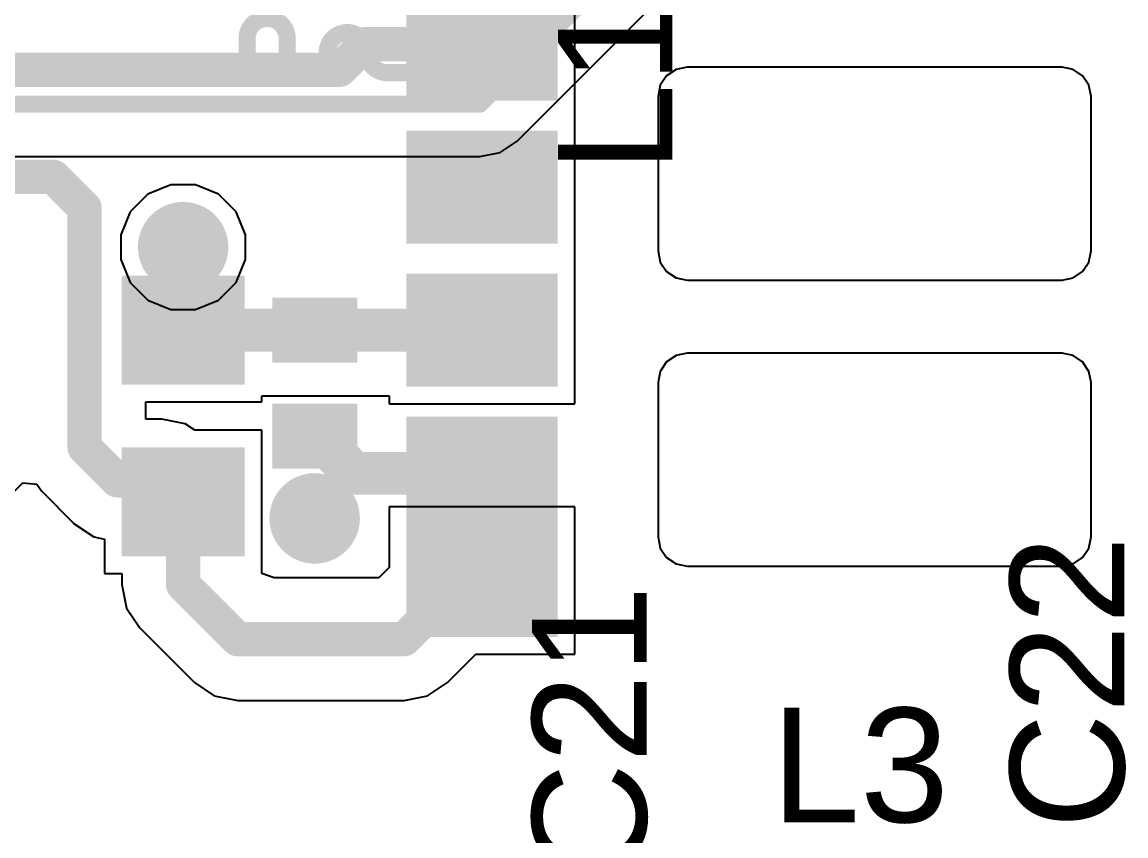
# Model space of a CAD drawing. Header units: millimetres. Extents: x 0 to 172, y 0 to 138.
# Drawn here: x 141.22 to 151.02, y 45.47 to 52.7 of the extents above; entities that cross this region are included whole.
import ezdxf

# ---------------------------------------------------------------- set-up
doc = ezdxf.new("R2010")
doc.units = ezdxf.units.MM
for name, color, linetype in [('BottomLayer', 5, 'Continuous'), ('BottomPaste', 16, 'Continuous'), ('BottomSolder', 6, 'Continuous'), ('TopLayer', 1, 'Continuous'), ('TopOverlay', 2, 'Continuous'), ('TopSolder', 216, 'Continuous'), ('ViaHoleLayer', 16, 'Continuous')]:
    doc.layers.add(name, color=color, linetype=linetype)
doc.styles.add('Arial', font='', dxfattribs={"height": 0.2})
doc.styles.get('Arial').set_extended_font_data('Arial')

# ---------------------------------------------------------------- blocks, each defined once
blk = doc.blocks.new('R___0603_B_115')
at = {"layer": 'BottomLayer'}
for points in [[(-1.143, -0.4445), (-1.143, 0.4445), (-0.381, 0.4445), (-0.381, -0.4445)], [(0.381, -0.4445), (0.381, 0.4445), (1.143, 0.4445), (1.143, -0.4445)]]:
    blk.add_hatch(color=5, dxfattribs=at).paths.add_polyline_path(points)
at = {"layer": 'BottomPaste'}
for points in [[(-1.143, -0.4445), (-1.143, 0.4445), (-0.381, 0.4445), (-0.381, -0.4445)], [(0.381, -0.4445), (0.381, 0.4445), (1.143, 0.4445), (1.143, -0.4445)]]:
    blk.add_hatch(color=16, dxfattribs=at).paths.add_polyline_path(points)
at = {"layer": 'BottomSolder'}
for points in [[(-1.2446, -0.5461), (-1.2446, 0.5461), (-0.2794, 0.5461), (-0.2794, -0.5461)], [(0.2794, -0.5461), (0.2794, 0.5461), (1.2446, 0.5461), (1.2446, -0.5461)]]:
    blk.add_hatch(color=6, dxfattribs=at).paths.add_polyline_path(points)
blk = doc.blocks.new('XKNANO_113_B_263')
at = {"layer": 'BottomLayer'}
for points in [[(-2.69, -6.17), (-1.89, -6.17), (-1.89, -7.31), (-2.69, -7.31)], [(-1.42, -6.17), (-0.62, -6.17), (-0.62, -7.31), (-1.42, -7.31)], [(-0.15, -6.17), (0.65, -6.17), (0.65, -7.31), (-0.15, -7.31)], [(1.12, -6.17), (1.92, -6.17), (1.92, -7.31), (1.12, -7.31)], [(2.07, -6.17), (2.87, -6.17), (2.87, -7.31), (2.07, -7.31)]]:
    blk.add_hatch(color=5, dxfattribs=at).paths.add_polyline_path(points)
at = {"layer": 'BottomPaste'}
for points in [[(-2.69, -6.17), (-1.89, -6.17), (-1.89, -7.31), (-2.69, -7.31)], [(-1.42, -6.17), (-0.62, -6.17), (-0.62, -7.31), (-1.42, -7.31)], [(-0.15, -6.17), (0.65, -6.17), (0.65, -7.31), (-0.15, -7.31)], [(1.12, -6.17), (1.92, -6.17), (1.92, -7.31), (1.12, -7.31)], [(2.07, -6.17), (2.87, -6.17), (2.87, -7.31), (2.07, -7.31)]]:
    blk.add_hatch(color=16, dxfattribs=at).paths.add_polyline_path(points)
at = {"layer": 'BottomSolder'}
for points in [[(-2.7916, -6.0684), (-1.7884, -6.0684), (-1.7884, -7.4116), (-2.7916, -7.4116)], [(-1.5216, -6.0684), (-0.5184, -6.0684), (-0.5184, -7.4116), (-1.5216, -7.4116)], [(-0.2516, -6.0684), (0.7516, -6.0684), (0.7516, -7.4116), (-0.2516, -7.4116)], [(1.0184, -6.0684), (2.0216, -6.0684), (2.0216, -7.4116), (1.0184, -7.4116)], [(1.9684, -6.0684), (2.9716, -6.0684), (2.9716, -7.4116), (1.9684, -7.4116)]]:
    blk.add_hatch(color=6, dxfattribs=at).paths.add_polyline_path(points)
blk = doc.blocks.new('C___0402_B_354')
at = {"layer": 'BottomLayer'}
for points in [[(-0.2413, 0.3175), (-0.2413, -0.3175), (-0.6985, -0.3175), (-0.6985, 0.3175)], [(0.6985, 0.3175), (0.6985, -0.3175), (0.2413, -0.3175), (0.2413, 0.3175)]]:
    blk.add_hatch(color=5, dxfattribs=at).paths.add_polyline_path(points)
at = {"layer": 'BottomPaste'}
for points in [[(-0.2413, 0.3175), (-0.2413, -0.3175), (-0.6985, -0.3175), (-0.6985, 0.3175)], [(0.6985, 0.3175), (0.6985, -0.3175), (0.2413, -0.3175), (0.2413, 0.3175)]]:
    blk.add_hatch(color=16, dxfattribs=at).paths.add_polyline_path(points)
at = {"layer": 'BottomSolder'}
for points in [[(-0.1813, 0.3775), (-0.1813, -0.3775), (-0.7585, -0.3775), (-0.7585, 0.3775)], [(0.7585, 0.3775), (0.7585, -0.3775), (0.1813, -0.3775), (0.1813, 0.3775)]]:
    blk.add_hatch(color=6, dxfattribs=at).paths.add_polyline_path(points)

msp = doc.modelspace()

# ---------------------------------------------------------------- hatches: boundary and pattern name
at = {"layer": 'BottomLayer'}
h = msp.add_hatch(color=5, dxfattribs=at)
edge = h.paths.add_edge_path()
edge.add_arc((142.6464, 50.6984), 0.3, 0, 360)
h = msp.add_hatch(color=5, dxfattribs=at)
edge = h.paths.add_edge_path()
edge.add_arc((143.8142, 48.2906), 0.3, 0, 360)
at = {"layer": 'BottomSolder'}
h = msp.add_hatch(color=6, dxfattribs=at)
edge = h.paths.add_edge_path()
edge.add_arc((142.6464, 50.6984), 0.4016, 0, 360)
h = msp.add_hatch(color=6, dxfattribs=at)
edge = h.paths.add_edge_path()
edge.add_arc((143.8142, 48.2906), 0.4016, 0, 360)
at = {"layer": 'TopLayer'}
h = msp.add_hatch(color=1, dxfattribs=at)
edge = h.paths.add_edge_path()
edge.add_arc((142.6464, 50.6984), 0.3, 0, 360)
h = msp.add_hatch(color=1, dxfattribs=at)
edge = h.paths.add_edge_path()
edge.add_arc((143.8142, 48.2906), 0.3, 0, 360)
at = {"layer": 'TopSolder'}
h = msp.add_hatch(color=216, dxfattribs=at)
edge = h.paths.add_edge_path()
edge.add_arc((142.6464, 50.6984), 0.4016, 0, 360)
h = msp.add_hatch(color=216, dxfattribs=at)
edge = h.paths.add_edge_path()
edge.add_arc((143.8142, 48.2906), 0.4016, 0, 360)
at = {"layer": 'ViaHoleLayer'}
h = msp.add_hatch(color=16, dxfattribs=at)
edge = h.paths.add_edge_path()
edge.add_arc((142.6464, 50.6984), 0.15, 0, 360)
h = msp.add_hatch(color=16, dxfattribs=at)
edge = h.paths.add_edge_path()
edge.add_arc((143.8142, 48.2906), 0.15, 0, 360)

# ---------------------------------------------------------------- linework, layer by layer
at = {"layer": 'BottomLayer'}
for p, q in [((146.1248, 51.8466), (146.1248, 53.2268)), ((147.0232, 52.2763), (146.9392, 52.2201)), ((147.1223, 52.296), (147.0232, 52.2763)), ((150.4497, 52.296), (147.1223, 52.296)), ((150.5488, 52.2763), (150.4497, 52.296)), ((150.6328, 52.2201), (150.5488, 52.2763)), ((146.9392, 52.2201), (146.883, 52.1361)), ((150.689, 52.1361), (150.6328, 52.2201)), ((146.883, 52.1361), (146.8633, 52.037)), ((150.7087, 52.037), (150.689, 52.1361)), ((146.8633, 52.037), (146.8633, 50.6654)), ((150.7087, 50.6654), (150.7087, 52.037)), ((146.1248, 50.5766), (146.1248, 51.8466)), ((146.1248, 49.3066), (146.1248, 50.5766)), ((146.8633, 50.6654), (146.883, 50.5663)), ((150.689, 50.5663), (150.7087, 50.6654)), ((146.883, 50.5663), (146.9392, 50.4823)), ((146.9392, 50.4823), (147.0232, 50.4261)), ((150.5488, 50.4261), (150.6328, 50.4823)), ((150.6328, 50.4823), (150.689, 50.5663)), ((147.0232, 50.4261), (147.1223, 50.4064)), ((147.1223, 50.4064), (150.4497, 50.4064)), ((150.4497, 50.4064), (150.5488, 50.4261)), ((147.0232, 49.7363), (146.9392, 49.6801)), ((147.1223, 49.756), (147.0232, 49.7363)), ((150.4497, 49.756), (147.1223, 49.756)), ((150.5488, 49.7363), (150.4497, 49.756)), ((150.6328, 49.6801), (150.5488, 49.7363)), ((146.883, 49.5961), (146.8633, 49.497)), ((146.9392, 49.6801), (146.883, 49.5961)), ((150.689, 49.5961), (150.6328, 49.6801)), ((150.7087, 49.497), (150.689, 49.5961)), ((146.8633, 49.497), (146.8633, 48.1254)), ((150.7087, 48.1254), (150.7087, 49.497)), ((142.3156, 49.1721), (142.3156, 49.3268)), ((142.3156, 49.3268), (143.3449, 49.3268)), ((143.3449, 49.3268), (143.3449, 49.3785)), ((143.3449, 49.3785), (143.8118, 49.3785)), ((143.8118, 49.3785), (143.8148, 49.3779)), ((143.8148, 49.3779), (144.4768, 49.3779)), ((144.4768, 49.3779), (144.4768, 49.3066)), ((144.4768, 49.3066), (146.1248, 49.3066)), ((142.4559, 49.1721), (142.3156, 49.1721)), ((142.664, 49.1308), (142.4559, 49.1721)), ((142.7508, 49.0728), (142.664, 49.1308)), ((143.3449, 49.0728), (142.7508, 49.0728)), ((143.3449, 47.8028), (143.3449, 49.0728)), ((140.8593, 48.2437), (141.2215, 48.606)), ((141.2215, 48.606), (141.3479, 48.5935)), ((141.3479, 48.5935), (141.3872, 48.5347)), ((141.3872, 48.5347), (141.6782, 48.2437)), ((146.1248, 48.3946), (144.4768, 48.3946)), ((144.4768, 48.3946), (144.4768, 47.8557)), ((146.1248, 47.0866), (146.1248, 48.3946)), ((141.6782, 48.2437), (141.8546, 48.1258)), ((141.8546, 48.1258), (141.9479, 48.1073)), ((146.8633, 48.1254), (146.883, 48.0263)), ((150.689, 48.0263), (150.7087, 48.1254)), ((141.9479, 48.1073), (141.9479, 47.8028)), ((146.883, 48.0263), (146.9392, 47.9423)), ((150.6328, 47.9423), (150.689, 48.0263)), ((146.9392, 47.9423), (147.0232, 47.8861)), ((150.5488, 47.8861), (150.6328, 47.9423)), ((144.4768, 47.8557), (144.3834, 47.7623)), ((147.0232, 47.8861), (147.1223, 47.8664)), ((147.1223, 47.8664), (150.4497, 47.8664)), ((150.4497, 47.8664), (150.5488, 47.8861)), ((141.9479, 47.8028), (142.1026, 47.8028)), ((142.1026, 47.8028), (142.1026, 47.7031)), ((143.4551, 47.7623), (143.3449, 47.8028)), ((144.3834, 47.7623), (143.4551, 47.7623)), ((142.1026, 47.7031), (142.1439, 47.495)), ((142.1439, 47.495), (142.2618, 47.3185)), ((142.2618, 47.3185), (142.7465, 46.8339)), ((144.9932, 46.8339), (145.2459, 47.0866)), ((145.2459, 47.0866), (146.1248, 47.0866)), ((142.7465, 46.8339), (142.9229, 46.716)), ((144.8168, 46.716), (144.9932, 46.8339)), ((142.9229, 46.716), (143.1311, 46.6746)), ((143.1311, 46.6746), (144.6086, 46.6746)), ((144.6086, 46.6746), (144.8168, 46.716))]:
    msp.add_line(p, q, dxfattribs=at)
for points, const_width in [([(144.0355, 52.2732), (144.2629, 52.5006)], 0.3048), ([(144.2629, 52.5006), (145.3008, 52.5006)], 0.3048), ([(139.8724, 52.2732), (144.0355, 52.2732)], 0.3048), ([(140.9342, 51.3232), (141.4941, 51.3232)], 0.3048), ([(141.4941, 51.3232), (141.7718, 51.0456)], 0.3048), ([(141.7718, 48.9193), (141.7718, 51.0456)], 0.3048), ([(142.6464, 49.9618), (142.6464, 50.6984)], 0.381), ([(142.6464, 49.9618), (142.647, 49.9612)], 0.381), ([(142.647, 49.9612), (143.8142, 49.9612)], 0.381), ([(143.8142, 49.9612), (143.8148, 49.9606)], 0.381), ([(143.8148, 49.9606), (145.3008, 49.9606)], 0.381), ([(143.8148, 49.0208), (143.9037, 49.0208)], 0.381), ([(143.9037, 49.0208), (143.9418, 48.9827)], 0.381), ([(143.9418, 48.9138), (143.9418, 48.9827)], 0.381), ([(143.9418, 48.9138), (144.165, 48.6906)], 0.381), ([(141.7718, 48.9193), (142.0628, 48.6283)], 0.3048), ([(144.165, 48.6906), (145.3008, 48.6906)], 0.381), ([(142.0628, 48.6283), (142.4559, 48.6283)], 0.3048), ([(142.4559, 48.6283), (142.6464, 48.4378)], 0.3048), ([(142.6464, 47.7031), (142.6464, 48.4378)], 0.3048), ([(142.6464, 47.7031), (143.1311, 47.2184)], 0.3048), ([(144.6086, 47.2184), (145.1308, 47.7406)], 0.3048), ([(145.1308, 47.7406), (145.3008, 47.7406)], 0.3048), ([(143.1311, 47.2184), (144.6086, 47.2184)], 0.3048)]:
    msp.add_lwpolyline(points, dxfattribs=dict(at, const_width=const_width))
for points, const_width in [([(144.1867, 52.5006, 1), (144.3391, 52.5006, 1)], 0.1524), ([(144.1867, 52.5006, 1), (144.3391, 52.5006, 1)], 0.1524), ([(145.2246, 52.5006, 1), (145.377, 52.5006, 1)], 0.1524), ([(143.9593, 52.2732, 1), (144.1117, 52.2732, 1)], 0.1524), ([(143.9593, 52.2732, 1), (144.1117, 52.2732, 1)], 0.1524), ([(141.4179, 51.3232, 1), (141.5703, 51.3232, 1)], 0.1524), ([(141.4179, 51.3232, 1), (141.5703, 51.3232, 1)], 0.1524), ([(141.6956, 51.0456, 1), (141.848, 51.0456, 1)], 0.1524), ([(141.6956, 51.0456, 1), (141.848, 51.0456, 1)], 0.1524), ([(142.5512, 50.6984, 1), (142.7416, 50.6984, 1)], 0.1905), ([(142.5512, 49.9618, 1), (142.7416, 49.9618, 1)], 0.1905), ([(142.5512, 49.9618, 1), (142.7416, 49.9618, 1)], 0.1905), ([(142.5517, 49.9612, 1), (142.7422, 49.9612, 1)], 0.1905), ([(142.5517, 49.9612, 1), (142.7422, 49.9612, 1)], 0.1905), ([(143.719, 49.9612, 1), (143.9095, 49.9612, 1)], 0.1905), ([(143.719, 49.9612, 1), (143.9095, 49.9612, 1)], 0.1905), ([(143.7195, 49.9606, 1), (143.9101, 49.9606, 1)], 0.1905), ([(143.7195, 49.9606, 1), (143.9101, 49.9606, 1)], 0.1905), ([(145.2055, 49.9606, 1), (145.396, 49.9606, 1)], 0.1905), ([(143.7195, 49.0208, 1), (143.9101, 49.0208, 1)], 0.1905), ([(143.8084, 49.0208, 1), (143.999, 49.0208, 1)], 0.1905), ([(143.8084, 49.0208, 1), (143.999, 49.0208, 1)], 0.1905), ([(143.8466, 48.9827, 1), (144.037, 48.9827, 1)], 0.1905), ([(143.8466, 48.9827, 1), (144.037, 48.9827, 1)], 0.1905), ([(143.8466, 48.9138, 1), (144.037, 48.9138, 1)], 0.1905), ([(143.8466, 48.9138, 1), (144.037, 48.9138, 1)], 0.1905), ([(141.6956, 48.9193, 1), (141.848, 48.9193, 1)], 0.1524), ([(141.6956, 48.9193, 1), (141.848, 48.9193, 1)], 0.1524), ([(144.0697, 48.6906, 1), (144.2602, 48.6906, 1)], 0.1905), ([(144.0697, 48.6906, 1), (144.2602, 48.6906, 1)], 0.1905), ([(145.2055, 48.6906, 1), (145.396, 48.6906, 1)], 0.1905), ([(141.9866, 48.6283, 1), (142.139, 48.6283, 1)], 0.1524), ([(141.9866, 48.6283, 1), (142.139, 48.6283, 1)], 0.1524), ([(142.3797, 48.6283, 1), (142.5321, 48.6283, 1)], 0.1524), ([(142.3797, 48.6283, 1), (142.5321, 48.6283, 1)], 0.1524), ([(142.5702, 48.4378, 1), (142.7226, 48.4378, 1)], 0.1524), ([(142.5702, 48.4378, 1), (142.7226, 48.4378, 1)], 0.1524), ([(142.5702, 47.7031, 1), (142.7226, 47.7031, 1)], 0.1524), ([(142.5702, 47.7031, 1), (142.7226, 47.7031, 1)], 0.1524), ([(145.0546, 47.7406, 1), (145.207, 47.7406, 1)], 0.1524), ([(145.0546, 47.7406, 1), (145.207, 47.7406, 1)], 0.1524), ([(145.2246, 47.7406, 1), (145.377, 47.7406, 1)], 0.1524), ([(143.0549, 47.2184, 1), (143.2073, 47.2184, 1)], 0.1524), ([(143.0549, 47.2184, 1), (143.2073, 47.2184, 1)], 0.1524), ([(144.5324, 47.2184, 1), (144.6848, 47.2184, 1)], 0.1524), ([(144.5324, 47.2184, 1), (144.6848, 47.2184, 1)], 0.1524)]:
    msp.add_lwpolyline(points, format="xyb", close=True, dxfattribs=dict(at, const_width=const_width))
at = {"layer": 'TopLayer'}
for p, q in [((145.6111, 51.6388), (146.9257, 52.9534)), ((147.0232, 52.2763), (146.9392, 52.2201)), ((147.1223, 52.296), (147.0232, 52.2763)), ((150.4497, 52.296), (147.1223, 52.296)), ((150.5488, 52.2763), (150.4497, 52.296)), ((150.6328, 52.2201), (150.5488, 52.2763)), ((146.9392, 52.2201), (146.883, 52.1361)), ((150.689, 52.1361), (150.6328, 52.2201)), ((146.883, 52.1361), (146.8633, 52.037)), ((150.7087, 52.037), (150.689, 52.1361)), ((146.8633, 52.037), (146.8633, 50.6654)), ((150.7087, 50.6654), (150.7087, 52.037)), ((145.4599, 51.5377), (145.6111, 51.6388)), ((128.1404, 51.5022), (145.2815, 51.5022)), ((145.2815, 51.5022), (145.4599, 51.5377)), ((142.3326, 51.1681), (142.1767, 51.0122)), ((142.5362, 51.2524), (142.3326, 51.1681)), ((142.7566, 51.2524), (142.5362, 51.2524)), ((142.9602, 51.1681), (142.7566, 51.2524)), ((143.1161, 51.0122), (142.9602, 51.1681)), ((142.1767, 51.0122), (142.0924, 50.8086)), ((143.2004, 50.8086), (143.1161, 51.0122)), ((142.0924, 50.8086), (142.0924, 50.5882)), ((143.2004, 50.5882), (143.2004, 50.8086)), ((142.0924, 50.5882), (142.1767, 50.3846)), ((143.1161, 50.3846), (143.2004, 50.5882)), ((146.8633, 50.6654), (146.883, 50.5663)), ((150.689, 50.5663), (150.7087, 50.6654)), ((146.883, 50.5663), (146.9392, 50.4823)), ((146.9392, 50.4823), (147.0232, 50.4261)), ((150.5488, 50.4261), (150.6328, 50.4823)), ((150.6328, 50.4823), (150.689, 50.5663)), ((142.1767, 50.3846), (142.3326, 50.2287)), ((142.9602, 50.2287), (143.1161, 50.3846)), ((147.0232, 50.4261), (147.1223, 50.4064)), ((147.1223, 50.4064), (150.4497, 50.4064)), ((150.4497, 50.4064), (150.5488, 50.4261)), ((142.3326, 50.2287), (142.5362, 50.1444)), ((142.7566, 50.1444), (142.9602, 50.2287)), ((142.5362, 50.1444), (142.7566, 50.1444)), ((147.0232, 49.7363), (146.9392, 49.6801)), ((147.1223, 49.756), (147.0232, 49.7363)), ((150.4497, 49.756), (147.1223, 49.756)), ((150.5488, 49.7363), (150.4497, 49.756)), ((150.6328, 49.6801), (150.5488, 49.7363)), ((146.883, 49.5961), (146.8633, 49.497)), ((146.9392, 49.6801), (146.883, 49.5961)), ((150.689, 49.5961), (150.6328, 49.6801)), ((150.7087, 49.497), (150.689, 49.5961)), ((146.8633, 49.497), (146.8633, 48.1254)), ((150.7087, 48.1254), (150.7087, 49.497)), ((146.8633, 48.1254), (146.883, 48.0263)), ((150.689, 48.0263), (150.7087, 48.1254)), ((146.883, 48.0263), (146.9392, 47.9423)), ((150.6328, 47.9423), (150.689, 48.0263)), ((146.9392, 47.9423), (147.0232, 47.8861)), ((150.5488, 47.8861), (150.6328, 47.9423)), ((147.0232, 47.8861), (147.1223, 47.8664)), ((147.1223, 47.8664), (150.4497, 47.8664)), ((150.4497, 47.8664), (150.5488, 47.8861))]:
    msp.add_line(p, q, dxfattribs=at)
at = {"layer": 'TopLayer', "const_width": 0.1524}
for points in [[(145.1657, 52.2478), (146.3167, 53.3988)], [(145.2815, 51.9684), (146.5961, 53.283)], [(143.2142, 52.4256), (143.2142, 52.5523)], [(143.5698, 52.4256), (143.5698, 52.5523)], [(143.9254, 52.4256), (143.9254, 52.4256)], [(144.281, 52.4256), (144.281, 52.4256)], [(128.2562, 52.2478), (142.9602, 52.2478)], [(142.9602, 52.2478), (143.0364, 52.2478)], [(144.4588, 52.2478), (144.8315, 52.2478)], [(144.8315, 52.2478), (145.1657, 52.2478)], [(128.1404, 51.9684), (145.2815, 51.9684)]]:
    msp.add_lwpolyline(points, dxfattribs=at)
for points in [[(143.2142, 52.5523, -1), (143.5698, 52.5523)], [(143.9254, 52.4256, -1), (144.281, 52.4256)], [(143.2142, 52.4256, -0.414214), (143.0364, 52.2478)], [(143.9254, 52.4256, -1), (143.5698, 52.4256)], [(144.4588, 52.2478, -0.414214), (144.281, 52.4256)]]:
    msp.add_lwpolyline(points, format="xyb", dxfattribs=at)
at = {"layer": 'TopLayer', "const_width": 0.0762}
for points in [[(143.1761, 52.5523, 1), (143.2523, 52.5523, 1)], [(143.1761, 52.5523, 1), (143.2523, 52.5523, 1)], [(143.5317, 52.5523, 1), (143.6079, 52.5523, 1)], [(143.5317, 52.5523, 1), (143.6079, 52.5523, 1)], [(143.1761, 52.4256, 1), (143.2523, 52.4256, 1)], [(143.1761, 52.4256, 1), (143.2523, 52.4256, 1)], [(143.5317, 52.4256, 1), (143.6079, 52.4256, 1)], [(143.5317, 52.4256, 1), (143.6079, 52.4256, 1)], [(143.8873, 52.4256, 1), (143.9635, 52.4256, 1)], [(143.8873, 52.4256, 1), (143.9635, 52.4256, 1)], [(143.8873, 52.4256, 1), (143.9635, 52.4256, 1)], [(143.8873, 52.4256, 1), (143.9635, 52.4256, 1)], [(144.2429, 52.4256, 1), (144.3191, 52.4256, 1)], [(144.2429, 52.4256, 1), (144.3191, 52.4256, 1)], [(144.2429, 52.4256, 1), (144.3191, 52.4256, 1)], [(144.2429, 52.4256, 1), (144.3191, 52.4256, 1)], [(142.9221, 52.2478, 1), (142.9983, 52.2478, 1)], [(142.9221, 52.2478, 1), (142.9983, 52.2478, 1)], [(142.9983, 52.2478, 1), (143.0745, 52.2478, 1)], [(142.9983, 52.2478, 1), (143.0745, 52.2478, 1)], [(144.4207, 52.2478, 1), (144.4969, 52.2478, 1)], [(144.4207, 52.2478, 1), (144.4969, 52.2478, 1)], [(144.7934, 52.2478, 1), (144.8696, 52.2478, 1)], [(144.7934, 52.2478, 1), (144.8696, 52.2478, 1)], [(145.1276, 52.2478, 1), (145.2038, 52.2478, 1)], [(145.1276, 52.2478, 1), (145.2038, 52.2478, 1)], [(145.2434, 51.9684, 1), (145.3196, 51.9684, 1)], [(145.2434, 51.9684, 1), (145.3196, 51.9684, 1)]]:
    msp.add_lwpolyline(points, format="xyb", close=True, dxfattribs=at)

# ---------------------------------------------------------------- block references
for name, p, rotation in [('XKNANO_113_B_263', (152.0408, 50.2106), 270), ('R___0603_B_115', (142.6464, 49.1998), 90), ('C___0402_B_354', (143.8148, 49.4907), 270)]:
    msp.add_blockref(name, p, dxfattribs=dict(rotation=rotation))

# ---------------------------------------------------------------- texts
at = {"layer": 'TopOverlay', "style": 'Arial'}
for s, p in [('L19', (146.9896, 51.3592)), ('C22', (151.0028, 45.5342)), ('C21', (146.761, 45.0938))]:
    msp.add_text(s, height=1.016, rotation=90, dxfattribs=at).set_placement(p)
msp.add_text('L3', height=1.016, dxfattribs=at).set_placement((147.8674, 45.5932))

doc.saveas('drawing.dxf')
